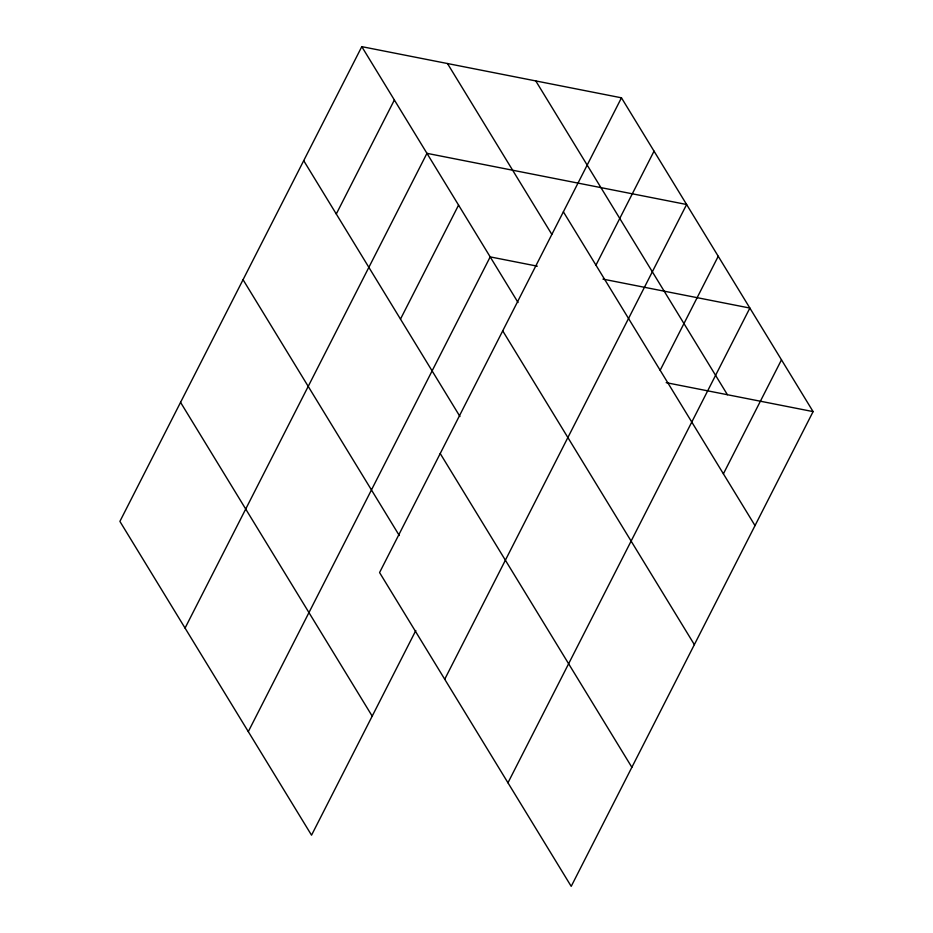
<?xml version="1.0" encoding="UTF-8"?>
<svg xmlns="http://www.w3.org/2000/svg" width="933" height="933" viewBox="0 0 933 933"><rect width="100%" height="100%" fill="white"/><g stroke="black" fill="none" stroke-linecap="round" stroke-linejoin="round"><path stroke-width="1.4" d="M621.46 97.813L379.568 572.559L571.206 886.35L813.098 411.605L621.46 97.813L361.794 46.65L119.902 521.395L311.54 835.187L415.815 630.533M336.288 213.995L394.367 99.994M185.061 628.084L426.952 153.339L686.618 204.502L444.726 679.247M400.49 319.109L458.57 205.108M248.295 731.635L490.198 256.89L537.326 266.173M595.954 265.159L654.045 151.158M660.156 370.273L718.235 256.272M507.96 782.799L749.864 308.053L602.94 279.107M723.39 473.824L781.481 359.823M666.185 382.658L813.098 411.605M535.775 80.926L727.413 394.717M563.38 211.814L755.019 525.606M447.478 63.537L551.788 234.323M361.794 46.65L518.048 302.502M502.724 330.865L694.362 644.645M303.703 160.651L459.957 416.503M440.224 453.52L631.863 767.299M243.047 279.702L399.301 535.542M180.559 402.356L372.197 716.136"/></g></svg>
